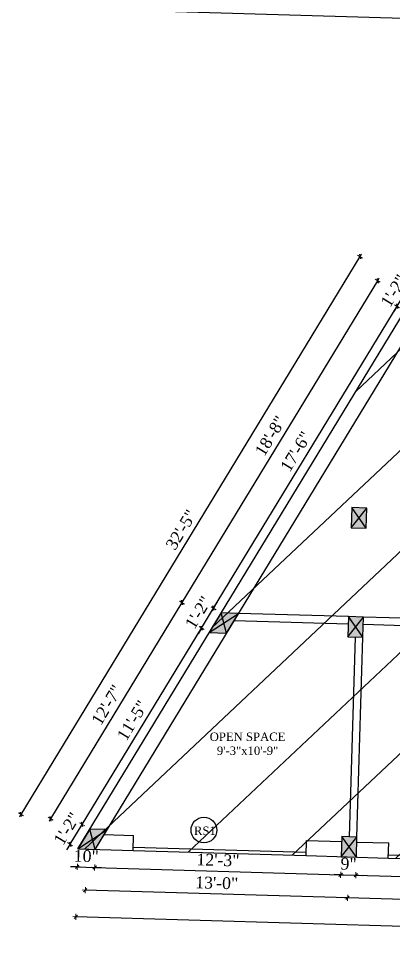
# Model space of a CAD drawing. Header units: inches. Extents: x 4069 to 291496, y -47643 to 12535.
# Drawn here: x 131821 to 132045, y -23339 to -22785 of the extents above; entities that cross this region are included whole.
import ezdxf

# ---------------------------------------------------------------- set-up
doc = ezdxf.new("R2010")
doc.units = ezdxf.units.IN
doc.header["$LTSCALE"] = 5
doc.header["$MEASUREMENT"] = 0
doc.layers.add('A-WALL', color=7, linetype='Continuous', lineweight=9)
doc.layers.add('Dimension', color=7, linetype='Continuous', lineweight=18)
doc.layers.add('dim line', color=7, linetype='Continuous', lineweight=15, true_color=0xfab2b2)
doc.layers.add('TEXT', color=6, linetype='Continuous')
doc.layers.add('WALL', color=7, linetype='Continuous')
doc.styles.add('ordinary', font='times.ttf')
doc.dimstyles.new('Copy of 96', dxfattribs={"dimtxt": 7, "dimasz": 4, "dimexe": 0.5, "dimexo": 0.5, "dimgap": 3, "dimtad": 1, "dimdec": 1, "dimzin": 11, "dimdsep": 46, "dimlunit": 4, "dimtxsty": 'ordinary', "dimblk": 'OBLIQUE', "dimcen": 0.09, "dimse1": 1, "dimse2": 1, "dimclrt": 6, "dimazin": 0, "dimtfac": 1, "dimtdec": 1, "dimtix": 1, "dimtmove": 2, "dimatfit": 3, "dimldrblk": 'leader', "dimfxl": 0.5, "dimfxlon": 1, "dimtolj": 1, "dimtzin": 0, "dimarcsym": 0})

# ---------------------------------------------------------------- blocks, each defined once
blk = doc.blocks.new('c2a')
at = {"color": 1, "ltscale": 5}
for p, q in [((18091.63, 4625.76), (18084.82, 4613.76)), ((18101.98, 4625.76), (18091.63, 4625.76)), ((18095.17, 4613.76), (18101.98, 4625.76)), ((18084.82, 4613.76), (18095.17, 4613.76))]:
    blk.add_line(p, q, dxfattribs=at)
blk = doc.blocks.new('oblique')
at = {"color": 0, "lineweight": -2}
blk.add_line((0.25, 0.25), (-0.25, -0.25), dxfattribs=at)
at = {"layer": 'dim line', "lineweight": 9}
for p, q in [((-0.4375, 0), (0.4375, 0)), ((0, 0.4375), (0, -0.4375))]:
    blk.add_line(p, q, dxfattribs=at)
blk = doc.blocks.new('*D3510')
at = {"layer": 'A-WALL', "color": 0, "lineweight": -2, "ltscale": 50, "transparency": 16777216}
blk.add_line((132167.15, -23313.26), (132017.22, -23308.78), dxfattribs=at)
at = {"layer": 'Defpoints', "color": 0, "ltscale": 50, "transparency": 16777216}
for p in [(132017.94, -23284.38), (132167.88, -23288.85), (132017.22, -23308.78)]:
    blk.add_point(p, dxfattribs=at)
at = {"layer": 'A-WALL', "color": 0, "lineweight": -2, "ltscale": 50, "transparency": 16777216, "xscale": 4, "yscale": 4, "zscale": 4}
for p, rotation in [((132017.22, -23308.78), 178.2899854281418), ((132167.15, -23313.26), 358.2899854281418)]:
    blk.add_blockref('oblique', p, dxfattribs=dict(at, rotation=rotation))
at = {"layer": 'A-WALL', "color": 6, "ltscale": 50, "transparency": 16777216, "insert": (132092.38, -23304.46), "char_height": 7, "attachment_point": 5, "rotation": 358.29, "style": 'ordinary'}
blk.add_mtext('\\A1;12\'-6"', dxfattribs=at)
blk = doc.blocks.new('_OBLIQUE')
at = {"color": 0, "linetype": 'ByBlock'}
blk.add_line((-0.5, -0.5), (0.5, 0.5), dxfattribs=at)
blk = doc.blocks.new('leader')
at = {"layer": 'Dimension'}
for p, q in [((0, -4.33), (0, 4.33)), ((-4.42, 0), (4.42, 0))]:
    blk.add_line(p, q, dxfattribs=at)
blk = doc.blocks.new('*D3511')
at = {"layer": 'A-WALL', "color": 0, "lineweight": -2, "ltscale": 50, "transparency": 16777216}
blk.add_line((132017.22, -23308.78), (131860.96, -23304.12), dxfattribs=at)
at = {"layer": 'Defpoints', "color": 0, "ltscale": 50, "transparency": 16777216}
for p in [(131861.69, -23279.71), (132017.94, -23284.38), (131860.96, -23304.12)]:
    blk.add_point(p, dxfattribs=at)
at = {"layer": 'A-WALL', "color": 0, "lineweight": -2, "ltscale": 50, "transparency": 16777216, "xscale": 4, "yscale": 4, "zscale": 4}
for p, rotation in [((131860.96, -23304.12), 178.2899854281418), ((132017.22, -23308.78), 358.2899854281418)]:
    blk.add_blockref('oblique', p, dxfattribs=dict(at, rotation=rotation))
at = {"layer": 'A-WALL', "color": 6, "ltscale": 50, "transparency": 16777216, "insert": (131939.28, -23299.89), "char_height": 7, "attachment_point": 5, "rotation": 358.29, "style": 'ordinary'}
blk.add_mtext('\\A1;13\'-0"', dxfattribs=at)
blk = doc.blocks.new('*D3372')
at = {"layer": 'A-WALL', "color": 0, "lineweight": -2, "ltscale": 50, "transparency": 16777216}
blk.add_line((132428.05, -23337.1), (131855.31, -23320), dxfattribs=at)
at = {"layer": 'Defpoints', "color": 0, "ltscale": 50, "transparency": 16777216}
for p in [(131856.52, -23279.56), (132429.26, -23296.66), (131855.31, -23320)]:
    blk.add_point(p, dxfattribs=at)
at = {"layer": 'A-WALL', "color": 0, "lineweight": -2, "ltscale": 50, "transparency": 16777216, "xscale": 4, "yscale": 4, "zscale": 4}
for p, rotation in [((131855.31, -23320), 178.2899854281418), ((132428.05, -23337.1), 358.2899854281418)]:
    blk.add_blockref('oblique', p, dxfattribs=dict(at, rotation=rotation))
at = {"layer": 'A-WALL', "color": 6, "ltscale": 50, "transparency": 16777216, "insert": (132141.88, -23322), "char_height": 7, "attachment_point": 5, "rotation": 358.29, "style": 'ordinary'}
blk.add_mtext('\\A1;48\'-0"', dxfattribs=at)
blk = doc.blocks.new('*D3512')
at = {"layer": 'A-WALL', "color": 0, "lineweight": -2, "ltscale": 50, "transparency": 16777216}
for p, q in [((131851.95, -23276.78), (131859.12, -23264.99)), ((131859.12, -23264.99), (131861.2, -23261.57)), ((131851.95, -23276.78), (131849.87, -23280.2))]:
    blk.add_line(p, q, dxfattribs=at)
at = {"layer": 'Defpoints', "color": 0, "ltscale": 50, "transparency": 16777216}
for p in [(131859.12, -23264.99), (131863.68, -23267.77), (131856.52, -23279.56)]:
    blk.add_point(p, dxfattribs=at)
at = {"layer": 'A-WALL', "color": 0, "lineweight": -2, "ltscale": 50, "transparency": 16777216, "xscale": 4, "yscale": 4, "zscale": 4}
for p, rotation in [((131859.12, -23264.99), 238.7014709223615), ((131851.95, -23276.78), 58.70147092236149)]:
    blk.add_blockref('oblique', p, dxfattribs=dict(at, rotation=rotation))
at = {"layer": 'A-WALL', "color": 6, "ltscale": 50, "transparency": 16777216, "insert": (131849.98, -23267.51), "char_height": 7, "attachment_point": 5, "rotation": 58.7015, "style": 'ordinary'}
blk.add_mtext('\\A1;1\'-2"', dxfattribs=at)
blk = doc.blocks.new('*D3513')
at = {"layer": 'A-WALL', "color": 0, "lineweight": -2, "ltscale": 50, "transparency": 16777216}
blk.add_line((131859.12, -23264.99), (131930.21, -23148.06), dxfattribs=at)
at = {"layer": 'Defpoints', "color": 0, "ltscale": 50, "transparency": 16777216}
for p in [(131930.21, -23148.06), (131934.78, -23150.84), (131863.68, -23267.77)]:
    blk.add_point(p, dxfattribs=at)
at = {"layer": 'A-WALL', "color": 0, "lineweight": -2, "ltscale": 50, "transparency": 16777216, "xscale": 4, "yscale": 4, "zscale": 4}
for p, rotation in [((131930.21, -23148.06), 58.70147092263777), ((131859.12, -23264.99), 238.7014709226378)]:
    blk.add_blockref('oblique', p, dxfattribs=dict(at, rotation=rotation))
at = {"layer": 'A-WALL', "color": 6, "ltscale": 50, "transparency": 16777216, "insert": (131889.06, -23203.12), "char_height": 7, "attachment_point": 5, "rotation": 58.7015, "style": 'ordinary'}
blk.add_mtext('\\A1;11\'-5"', dxfattribs=at)
blk = doc.blocks.new('*D3514')
at = {"layer": 'A-WALL', "color": 0, "lineweight": -2, "ltscale": 50, "transparency": 16777216}
for p, q in [((131930.21, -23148.06), (131937.38, -23136.27)), ((131937.38, -23136.27), (131939.46, -23132.85)), ((131930.21, -23148.06), (131928.13, -23151.48))]:
    blk.add_line(p, q, dxfattribs=at)
at = {"layer": 'Defpoints', "color": 0, "ltscale": 50, "transparency": 16777216}
for p in [(131937.38, -23136.27), (131941.94, -23139.05), (131934.78, -23150.84)]:
    blk.add_point(p, dxfattribs=at)
at = {"layer": 'A-WALL', "color": 0, "lineweight": -2, "ltscale": 50, "transparency": 16777216, "xscale": 4, "yscale": 4, "zscale": 4}
for p, rotation in [((131937.38, -23136.27), 238.7014709226378), ((131930.21, -23148.06), 58.70147092263776)]:
    blk.add_blockref('oblique', p, dxfattribs=dict(at, rotation=rotation))
at = {"layer": 'A-WALL', "color": 6, "ltscale": 50, "transparency": 16777216, "insert": (131928.24, -23138.79), "char_height": 7, "attachment_point": 5, "rotation": 58.7015, "style": 'ordinary'}
blk.add_mtext('\\A1;1\'-2"', dxfattribs=at)
blk = doc.blocks.new('*D3515')
at = {"layer": 'A-WALL', "color": 0, "lineweight": -2, "ltscale": 50, "transparency": 16777216}
blk.add_line((131937.38, -23136.27), (132046.7, -22956.45), dxfattribs=at)
at = {"layer": 'Defpoints', "color": 0, "ltscale": 50, "transparency": 16777216}
for p in [(132046.7, -22956.45), (132051.27, -22959.23), (131941.94, -23139.05)]:
    blk.add_point(p, dxfattribs=at)
at = {"layer": 'A-WALL', "color": 0, "lineweight": -2, "ltscale": 50, "transparency": 16777216, "xscale": 4, "yscale": 4, "zscale": 4}
for p, rotation in [((132046.7, -22956.45), 58.70147092263777), ((131937.38, -23136.27), 238.7014709226378)]:
    blk.add_blockref('oblique', p, dxfattribs=dict(at, rotation=rotation))
at = {"layer": 'A-WALL', "color": 6, "ltscale": 50, "transparency": 16777216, "insert": (131986.43, -23042.95), "char_height": 7, "attachment_point": 5, "rotation": 58.7015, "style": 'ordinary'}
blk.add_mtext('\\A1;17\'-6"', dxfattribs=at)
blk = doc.blocks.new('*D3516')
at = {"layer": 'A-WALL', "color": 0, "lineweight": -2, "ltscale": 50, "transparency": 16777216}
for p, q in [((132053.87, -22944.66), (132055.95, -22941.24)), ((132046.7, -22956.45), (132053.87, -22944.66)), ((132046.7, -22956.45), (132044.63, -22959.87))]:
    blk.add_line(p, q, dxfattribs=at)
at = {"layer": 'Defpoints', "color": 0, "ltscale": 50, "transparency": 16777216}
for p in [(132053.87, -22944.66), (132058.44, -22947.44), (132051.27, -22959.23)]:
    blk.add_point(p, dxfattribs=at)
at = {"layer": 'A-WALL', "color": 0, "lineweight": -2, "ltscale": 50, "transparency": 16777216, "xscale": 4, "yscale": 4, "zscale": 4}
for p, rotation in [((132053.87, -22944.66), 238.7014709226378), ((132046.7, -22956.45), 58.70147092263776)]:
    blk.add_blockref('oblique', p, dxfattribs=dict(at, rotation=rotation))
at = {"layer": 'A-WALL', "color": 6, "ltscale": 50, "transparency": 16777216, "insert": (132044.73, -22947.18), "char_height": 7, "attachment_point": 5, "rotation": 58.7015, "style": 'ordinary'}
blk.add_mtext('\\A1;1\'-2"', dxfattribs=at)
blk = doc.blocks.new('*D3517')
at = {"layer": 'A-WALL', "color": 0, "lineweight": -2, "ltscale": 50, "transparency": 16777216}
blk.add_line((132035.07, -22941.3), (131918.58, -23132.91), dxfattribs=at)
at = {"layer": 'Defpoints', "color": 0, "ltscale": 50, "transparency": 16777216}
for p in [(132054.85, -22953.33), (131918.58, -23132.91), (131938.36, -23144.94)]:
    blk.add_point(p, dxfattribs=at)
at = {"layer": 'A-WALL', "color": 0, "lineweight": -2, "ltscale": 50, "transparency": 16777216, "xscale": 4, "yscale": 4, "zscale": 4}
for p, rotation in [((132035.07, -22941.3), 58.7014709224049), ((131918.58, -23132.91), 238.7014709224049)]:
    blk.add_blockref('oblique', p, dxfattribs=dict(at, rotation=rotation))
at = {"layer": 'A-WALL', "color": 6, "ltscale": 50, "transparency": 16777216, "insert": (131971.22, -23033.7), "char_height": 7, "attachment_point": 5, "rotation": 58.7015, "style": 'ordinary'}
blk.add_mtext('\\A1;18\'-8"', dxfattribs=at)
blk = doc.blocks.new('*D3518')
at = {"layer": 'A-WALL', "color": 0, "lineweight": -2, "ltscale": 50, "transparency": 16777216}
blk.add_line((131918.58, -23132.91), (131840.32, -23261.64), dxfattribs=at)
at = {"layer": 'Defpoints', "color": 0, "ltscale": 50, "transparency": 16777216}
for p in [(131938.36, -23144.94), (131840.32, -23261.64), (131860.1, -23273.66)]:
    blk.add_point(p, dxfattribs=at)
at = {"layer": 'A-WALL', "color": 0, "lineweight": -2, "ltscale": 50, "transparency": 16777216, "xscale": 4, "yscale": 4, "zscale": 4}
for p, rotation in [((131918.58, -23132.91), 58.70147092263783), ((131840.32, -23261.64), 238.7014709226378)]:
    blk.add_blockref('oblique', p, dxfattribs=dict(at, rotation=rotation))
at = {"layer": 'A-WALL', "color": 6, "ltscale": 50, "transparency": 16777216, "insert": (131873.83, -23193.86), "char_height": 7, "attachment_point": 5, "rotation": 58.7015, "style": 'ordinary'}
blk.add_mtext('\\A1;12\'-7"', dxfattribs=at)
blk = doc.blocks.new('*D3373')
at = {"layer": 'A-WALL', "color": 0, "lineweight": -2, "ltscale": 50, "transparency": 16777216}
blk.add_line((131822.74, -23259.02), (132024.66, -22926.9), dxfattribs=at)
at = {"layer": 'Defpoints', "color": 0, "ltscale": 50, "transparency": 16777216}
for p in [(132024.66, -22926.9), (132058.44, -22947.44), (131856.52, -23279.56)]:
    blk.add_point(p, dxfattribs=at)
at = {"layer": 'A-WALL', "color": 0, "lineweight": -2, "ltscale": 50, "transparency": 16777216, "xscale": 4, "yscale": 4, "zscale": 4}
for p, rotation in [((132024.66, -22926.9), 58.70147092240745), ((131822.74, -23259.02), 238.7014709224074)]:
    blk.add_blockref('oblique', p, dxfattribs=dict(at, rotation=rotation))
at = {"layer": 'A-WALL', "color": 6, "ltscale": 50, "transparency": 16777216, "insert": (131918.1, -23089.55), "char_height": 7, "attachment_point": 5, "rotation": 58.7015, "style": 'ordinary'}
blk.add_mtext('\\A1;32\'-5"', dxfattribs=at)
blk = doc.blocks.new('*D3375')
at = {"layer": 'A-WALL', "color": 0, "lineweight": -2, "ltscale": 50, "transparency": 16777216}
for p, q in [((131856.19, -23290.31), (131852.2, -23290.19)), ((131856.19, -23290.31), (131866.54, -23290.62)), ((131866.54, -23290.62), (131870.54, -23290.74))]:
    blk.add_line(p, q, dxfattribs=at)
at = {"layer": 'Defpoints', "color": 0, "ltscale": 50, "transparency": 16777216}
for p in [(131856.52, -23279.56), (131866.86, -23279.87), (131866.54, -23290.62)]:
    blk.add_point(p, dxfattribs=at)
at = {"layer": 'A-WALL', "color": 0, "lineweight": -2, "ltscale": 50, "transparency": 16777216, "xscale": 4, "yscale": 4, "zscale": 4}
for p, rotation in [((131856.19, -23290.31), 358.2899854281418), ((131866.54, -23290.62), 178.2899854281418)]:
    blk.add_blockref('oblique', p, dxfattribs=dict(at, rotation=rotation))
at = {"layer": 'A-WALL', "color": 6, "ltscale": 50, "transparency": 16777216, "insert": (131861.56, -23283.91), "char_height": 7, "attachment_point": 5, "rotation": 358.29, "style": 'ordinary'}
blk.add_mtext('\\A1;10"', dxfattribs=at)
blk = doc.blocks.new('*D3376')
at = {"layer": 'A-WALL', "color": 0, "lineweight": -2, "ltscale": 50, "transparency": 16777216}
blk.add_line((131866.54, -23290.62), (132013.12, -23295), dxfattribs=at)
at = {"layer": 'Defpoints', "color": 0, "ltscale": 50, "transparency": 16777216}
for p in [(131866.86, -23279.87), (132013.45, -23284.24), (132013.12, -23295)]:
    blk.add_point(p, dxfattribs=at)
at = {"layer": 'A-WALL', "color": 0, "lineweight": -2, "ltscale": 50, "transparency": 16777216, "xscale": 4, "yscale": 4, "zscale": 4}
for p, rotation in [((131866.54, -23290.62), 178.2899854281418), ((132013.12, -23295), 358.2899854281418)]:
    blk.add_blockref('oblique', p, dxfattribs=dict(at, rotation=rotation))
at = {"layer": 'A-WALL', "color": 6, "ltscale": 50, "transparency": 16777216, "insert": (131940.03, -23286.25), "char_height": 7, "attachment_point": 5, "rotation": 358.29, "style": 'ordinary'}
blk.add_mtext('\\A1;12\'-3"', dxfattribs=at)
blk = doc.blocks.new('*D3377')
at = {"layer": 'A-WALL', "color": 0, "lineweight": -2, "ltscale": 50, "transparency": 16777216}
for p, q in [((132013.12, -23295), (132009.13, -23294.88)), ((132013.12, -23295), (132022.12, -23295.27)), ((132022.12, -23295.27), (132026.12, -23295.39))]:
    blk.add_line(p, q, dxfattribs=at)
at = {"layer": 'Defpoints', "color": 0, "ltscale": 50, "transparency": 16777216}
for p in [(132013.45, -23284.24), (132022.44, -23284.51), (132022.12, -23295.27)]:
    blk.add_point(p, dxfattribs=at)
at = {"layer": 'A-WALL', "color": 0, "lineweight": -2, "ltscale": 50, "transparency": 16777216, "xscale": 4, "yscale": 4, "zscale": 4}
for p, rotation in [((132013.12, -23295), 358.2899854281418), ((132022.12, -23295.27), 178.2899854281418)]:
    blk.add_blockref('oblique', p, dxfattribs=dict(at, rotation=rotation))
at = {"layer": 'A-WALL', "color": 6, "ltscale": 50, "transparency": 16777216, "insert": (132017.82, -23288.56), "char_height": 7, "attachment_point": 5, "rotation": 358.29, "style": 'ordinary'}
blk.add_mtext('\\A1;9"', dxfattribs=at)
blk = doc.blocks.new('*D3378')
at = {"layer": 'A-WALL', "color": 0, "lineweight": -2, "ltscale": 50, "transparency": 16777216}
blk.add_line((132022.12, -23295.27), (132163.06, -23299.47), dxfattribs=at)
at = {"layer": 'Defpoints', "color": 0, "ltscale": 50, "transparency": 16777216}
for p in [(132022.44, -23284.51), (132163.38, -23288.72), (132163.06, -23299.47)]:
    blk.add_point(p, dxfattribs=at)
at = {"layer": 'A-WALL', "color": 0, "lineweight": -2, "ltscale": 50, "transparency": 16777216, "xscale": 4, "yscale": 4, "zscale": 4}
for p, rotation in [((132022.12, -23295.27), 178.2899854281418), ((132163.06, -23299.47), 358.2899854281418)]:
    blk.add_blockref('oblique', p, dxfattribs=dict(at, rotation=rotation))
at = {"layer": 'A-WALL', "color": 6, "ltscale": 50, "transparency": 16777216, "insert": (132092.79, -23290.8), "char_height": 7, "attachment_point": 5, "rotation": 358.29, "style": 'ordinary'}
blk.add_mtext('\\A1;11\'-9"', dxfattribs=at)
blk = doc.blocks.new('*D3387')
at = {"layer": 'A-WALL', "color": 0, "lineweight": -2, "ltscale": 50, "transparency": 16777216}
blk.add_line((132426.37, -22796.39), (131853.62, -22779.29), dxfattribs=at)
at = {"layer": 'Defpoints', "color": 0, "ltscale": 50, "transparency": 16777216}
for p in [(131856.52, -22682.38), (132429.26, -22699.48), (131853.62, -22779.29)]:
    blk.add_point(p, dxfattribs=at)
at = {"layer": 'A-WALL', "color": 0, "lineweight": -2, "ltscale": 50, "transparency": 16777216, "xscale": 4, "yscale": 4, "zscale": 4}
for p, rotation in [((131853.62, -22779.29), 178.2899854281422), ((132426.37, -22796.39), 358.2899854281422)]:
    blk.add_blockref('oblique', p, dxfattribs=dict(at, rotation=rotation))
at = {"layer": 'A-WALL', "color": 6, "ltscale": 50, "transparency": 16777216, "insert": (132140.19, -22781.27), "char_height": 7, "attachment_point": 5, "rotation": 358.29, "style": 'ordinary'}
blk.add_mtext('\\A1;47\'-9"', dxfattribs=at)

msp = doc.modelspace()

# ---------------------------------------------------------------- hatches: boundary and pattern name
at = {"layer": 'WALL', "linetype": 'ByBlock', "ltscale": 5, "true_color": 0xf8991e}
h = msp.add_hatch(dxfattribs=at)
h.set_pattern_fill('ANSI31', color=30, scale=350, angle=-1.7100146)
h.set_pattern_definition([(43.29, (125492.223, -20503.353), (-29.999, 31.8453), [])])
h.paths.add_polyline_path([(131856.51553, -23279.55849), (132058.43742, -22947.43612), (132437.26864, -22958.74584), (132429.4394, -23290.66003), (132429.26035, -23296.65735)])
h = msp.add_hatch(color=30, dxfattribs=at)
h.dxf.hatch_style = 1
h.paths.add_polyline_path([(132023.9714, -23082.46776), (132019.29436, -23088.3308), (132028.29035, -23088.59937)])
h.paths.add_polyline_path([(132028.29035, -23088.59937), (132028.64844, -23076.60471), (132023.9714, -23082.46776)])
h.paths.add_polyline_path([(132023.9714, -23082.46776), (132028.64844, -23076.60471), (132019.65245, -23076.33614)])
h.paths.add_polyline_path([(132019.65245, -23076.33614), (132019.29436, -23088.3308), (132023.9714, -23082.46776)])
h = msp.add_hatch(color=30, dxfattribs=at)
h.dxf.hatch_style = 1
h.paths.add_polyline_path([(131943.53214, -23145.09526), (131945.12025, -23151.14535), (131952.28907, -23139.35402)])
h.paths.add_polyline_path([(131943.53214, -23145.09526), (131952.28907, -23139.35402), (131941.94402, -23139.04518)])
h.paths.add_polyline_path([(131941.94402, -23139.04518), (131934.7752, -23150.8365), (131943.53214, -23145.09526)])
h.paths.add_polyline_path([(131943.53214, -23145.09526), (131934.7752, -23150.8365), (131945.12025, -23151.14535)])
h = msp.add_hatch(color=30, dxfattribs=at)
h.dxf.hatch_style = 1
h.paths.add_polyline_path([(132022.03174, -23147.43881), (132017.3547, -23153.30185), (132026.35069, -23153.57042)])
h.paths.add_polyline_path([(132026.35069, -23153.57042), (132026.70878, -23141.57577), (132022.03174, -23147.43881)])
h.paths.add_polyline_path([(132022.03174, -23147.43881), (132026.70878, -23141.57577), (132017.71279, -23141.3072)])
h.paths.add_polyline_path([(132017.71279, -23141.3072), (132017.3547, -23153.30185), (132022.03174, -23147.43881)])
h = msp.add_hatch(color=30, dxfattribs=at)
h.dxf.hatch_style = 1
h.paths.add_polyline_path([(131865.27247, -23273.81725), (131866.86058, -23279.86733), (131874.02941, -23268.076)])
h.paths.add_polyline_path([(131865.27247, -23273.81725), (131874.02941, -23268.076), (131863.68436, -23267.76716)])
h.paths.add_polyline_path([(131863.68436, -23267.76716), (131856.51553, -23279.55849), (131865.27247, -23273.81725)])
h.paths.add_polyline_path([(131865.27247, -23273.81725), (131856.51553, -23279.55849), (131866.86058, -23279.86733)])
h = msp.add_hatch(color=30, dxfattribs=at)
h.dxf.hatch_style = 1
h.paths.add_polyline_path([(132018.12257, -23278.38047), (132013.44553, -23284.24351), (132022.44152, -23284.51208)])
h.paths.add_polyline_path([(132022.44152, -23284.51208), (132022.79961, -23272.51743), (132018.12257, -23278.38047)])
h.paths.add_polyline_path([(132018.12257, -23278.38047), (132022.79961, -23272.51743), (132013.80362, -23272.24886)])
h.paths.add_polyline_path([(132013.80362, -23272.24886), (132013.44553, -23284.24351), (132018.12257, -23278.38047)])

# ---------------------------------------------------------------- linework, layer by layer
at = {"color": 1, "ltscale": 5}
for p, q in [((132019.29436, -23088.3308), (132028.64844, -23076.60471)), ((132028.29035, -23088.59937), (132019.65245, -23076.33614)), ((131934.7752, -23150.8365), (131952.28907, -23139.35402)), ((131945.12025, -23151.14535), (131941.94402, -23139.04518)), ((132017.3547, -23153.30185), (132026.70878, -23141.57577)), ((132026.35069, -23153.57042), (132017.71279, -23141.3072)), ((131856.51553, -23279.55849), (131874.02941, -23268.076)), ((131866.86058, -23279.86733), (131863.68436, -23267.76716)), ((132013.44553, -23284.24351), (132022.79961, -23272.51743)), ((132022.44152, -23284.51208), (132013.80362, -23272.24886))]:
    msp.add_line(p, q, dxfattribs=at)
at = {"layer": 'A-WALL', "lineweight": 30}
for p, q in [((131856.51553, -23279.55849), (132058.43742, -22947.43612)), ((131866.86058, -23279.86733), (132068.78247, -22947.74496)), ((132017.5785, -23145.80519), (131949.60076, -23143.77577)), ((132017.71279, -23141.3072), (131952.28907, -23139.35402)), ((132122.23268, -23144.42756), (132026.70878, -23141.57577)), ((132122.09839, -23148.92556), (132026.57449, -23146.07376)), ((132018.30162, -23272.38314), (132021.85269, -23153.43614)), ((132022.79961, -23272.51743), (132026.35069, -23153.57042)), ((131872.2372, -23271.02384), (131889.76941, -23271.54725)), ((131889.50084, -23280.54324), (131889.76941, -23271.54725)), ((131992.45497, -23283.61686), (131992.72354, -23274.62086)), ((131992.72354, -23274.62086), (132013.7141, -23275.24752)), ((132022.71009, -23275.51609), (132041.70171, -23276.08307)), ((132041.43315, -23285.07906), (132041.70171, -23276.08307)), ((131856.51553, -23279.55849), (131889.50084, -23280.54324)), ((131889.50084, -23280.54324), (131992.45497, -23283.61686)), ((131889.56052, -23278.54413), (131992.51465, -23281.61775)), ((131992.45497, -23283.61686), (132041.43315, -23285.07906)), ((132041.43315, -23285.07906), (132142.38817, -23288.093)), ((132041.49283, -23283.07995), (132142.44785, -23286.09389))]:
    msp.add_line(p, q, dxfattribs=at)
at = {"layer": 'TEXT'}
msp.add_circle((131931.62186, -23268.38214), 7.64038, dxfattribs=at)
at = {"layer": 'WALL', "color": 2, "linetype": 'ByBlock', "ltscale": 5}
for points in [[(132019.29436, -23088.3308), (132028.29035, -23088.59937), (132028.64844, -23076.60471), (132019.65245, -23076.33614)], [(131934.7752, -23150.8365), (131945.12025, -23151.14535), (131952.28907, -23139.35402), (131941.94402, -23139.04518)], [(132017.3547, -23153.30185), (132026.35069, -23153.57042), (132026.70878, -23141.57577), (132017.71279, -23141.3072)], [(131856.51553, -23279.55849), (131866.86058, -23279.86733), (131874.02941, -23268.076), (131863.68436, -23267.76716)], [(132013.44553, -23284.24351), (132022.44152, -23284.51208), (132022.79961, -23272.51743), (132013.80362, -23272.24886)]]:
    msp.add_lwpolyline(points, close=True, dxfattribs=at)

# ---------------------------------------------------------------- block references
at = {"layer": 'WALL', "color": 2, "linetype": 'ByBlock', "ltscale": 5, "rotation": 358.2899854281413}
for p in [(113720.33091, -27222.87273), (113642.07124, -27351.59471)]:
    msp.add_blockref('c2a', p, dxfattribs=at)

# ---------------------------------------------------------------- texts
at = {"layer": 'TEXT', "style": 'ordinary'}
msp.add_text('RS1', height=5, dxfattribs=at).set_placement((131925.68944, -23271.27051))
at = {"layer": 'TEXT', "insert": (131957.63451, -23223.71928), "char_height": 5, "attachment_point": 8, "style": 'ordinary'}
msp.add_mtext_dynamic_manual_height_columns('OPEN SPACE\\P9\'-3"x10\'-9"', width=101.5687276, gutter_width=1720.71691, heights=[0], dxfattribs=at)

# ---------------------------------------------------------------- dimensions: what is measured, and where the dimension line sits
at = {"layer": 'A-WALL', "ltscale": 50}
for base, p1, p2, angle, picture, middle in [((131853.62237, -22779.28709), (132429.26035, -22699.47642), (131856.51553, -22682.37755), 358.2899854, '*D3387', (132140.19086, -22781.2688)), ((132053.8729, -22944.66101), (132051.2686, -22959.22745), (132058.43742, -22947.43612), 238.7014709, '*D3516', (132044.73442, -22947.17994)), ((132046.70407, -22956.45233), (131941.94402, -23139.04518), (132051.2686, -22959.22745), 238.7014709, '*D3515', (131986.42734, -23042.94776)), ((131840.31816, -23261.63601), (131938.35961, -23144.94084), (131860.09995, -23273.66282), 58.7014709, '*D3518', (131873.83355, -23193.86158)), ((131937.3795, -23136.27006), (131934.7752, -23150.8365), (131941.94402, -23139.04518), 238.7014709, '*D3514', (131928.24102, -23138.789)), ((131930.21068, -23148.06139), (131863.68436, -23267.76716), (131934.7752, -23150.8365), 238.7014709, '*D3513', (131889.05944, -23203.11853)), ((131866.53953, -23290.62153), (131856.51553, -23279.55849), (131866.86058, -23279.86733), 358.2899854, '*D3375', (131861.56277, -23283.90946)), ((131860.95954, -23304.11537), (132017.94353, -23284.3778), (131861.68806, -23279.71291), 358.2899854, '*D3511', (131939.28305, -23299.89017)), ((132013.12447, -23294.99771), (131866.86058, -23279.86733), (132013.44553, -23284.24351), 358.2899854, '*D3376', (131940.02777, -23286.25198)), ((132022.12046, -23295.26628), (132013.44553, -23284.24351), (132022.44152, -23284.51208), 358.2899854, '*D3377', (132017.81854, -23288.56426)), ((132017.21501, -23308.78026), (132167.87673, -23288.85394), (132017.94353, -23284.3778), 358.2899854, '*D3510', (132092.37738, -23304.46069)), ((132163.05767, -23299.47385), (132022.44152, -23284.51208), (132163.37873, -23288.71966), 358.2899854, '*D3378', (132092.78514, -23290.80233))]:
    dim = msp.add_linear_dim(base=base, p1=p1, p2=p2, angle=angle, dimstyle='Copy of 96', override={"dimdec": 0, "dimblk": 'oblique', "dimtdec": 0, "dimarcsym": 1}, dxfattribs=at)
    dim.commit()
    dim.dimension.update_dxf_attribs({"geometry": picture, "text_midpoint": middle})
for p1, p2, distance, picture, middle in [((131856.51553, -23279.55849), (132058.43742, -22947.43612), 39.52759, '*D3373', (131918.09543, -23089.55464)), ((132054.85301, -22953.33178), (131938.35961, -23144.94084), -23.15088, '*D3517', (131971.21871, -23033.7013)), ((131856.51553, -23279.55849), (131863.68436, -23267.76716), 5.34192, '*D3512', (131849.98135, -23267.51098))]:
    dim = msp.add_aligned_dim(p1=p1, p2=p2, distance=distance, dimstyle='Copy of 96', override={"dimdec": 0, "dimblk": 'oblique', "dimtdec": 0, "dimarcsym": 1}, dxfattribs=at)
    dim.commit()
    dim.dimension.update_dxf_attribs({"geometry": picture, "text_midpoint": middle})
dim = msp.add_linear_dim(base=(131855.30807, -23320.00374), p1=(132429.26035, -23296.65735), p2=(131856.51553, -23279.55849), angle=358.2899854, text='48\'-0"', dimstyle='Copy of 96', override={"dimdec": 0, "dimblk": 'oblique', "dimtdec": 0, "dimarcsym": 1}, dxfattribs=at)
dim.commit()
dim.dimension.update_dxf_attribs({"geometry": '*D3372', "text_midpoint": (132141.87625, -23321.99554)})

doc.saveas('drawing.dxf')
